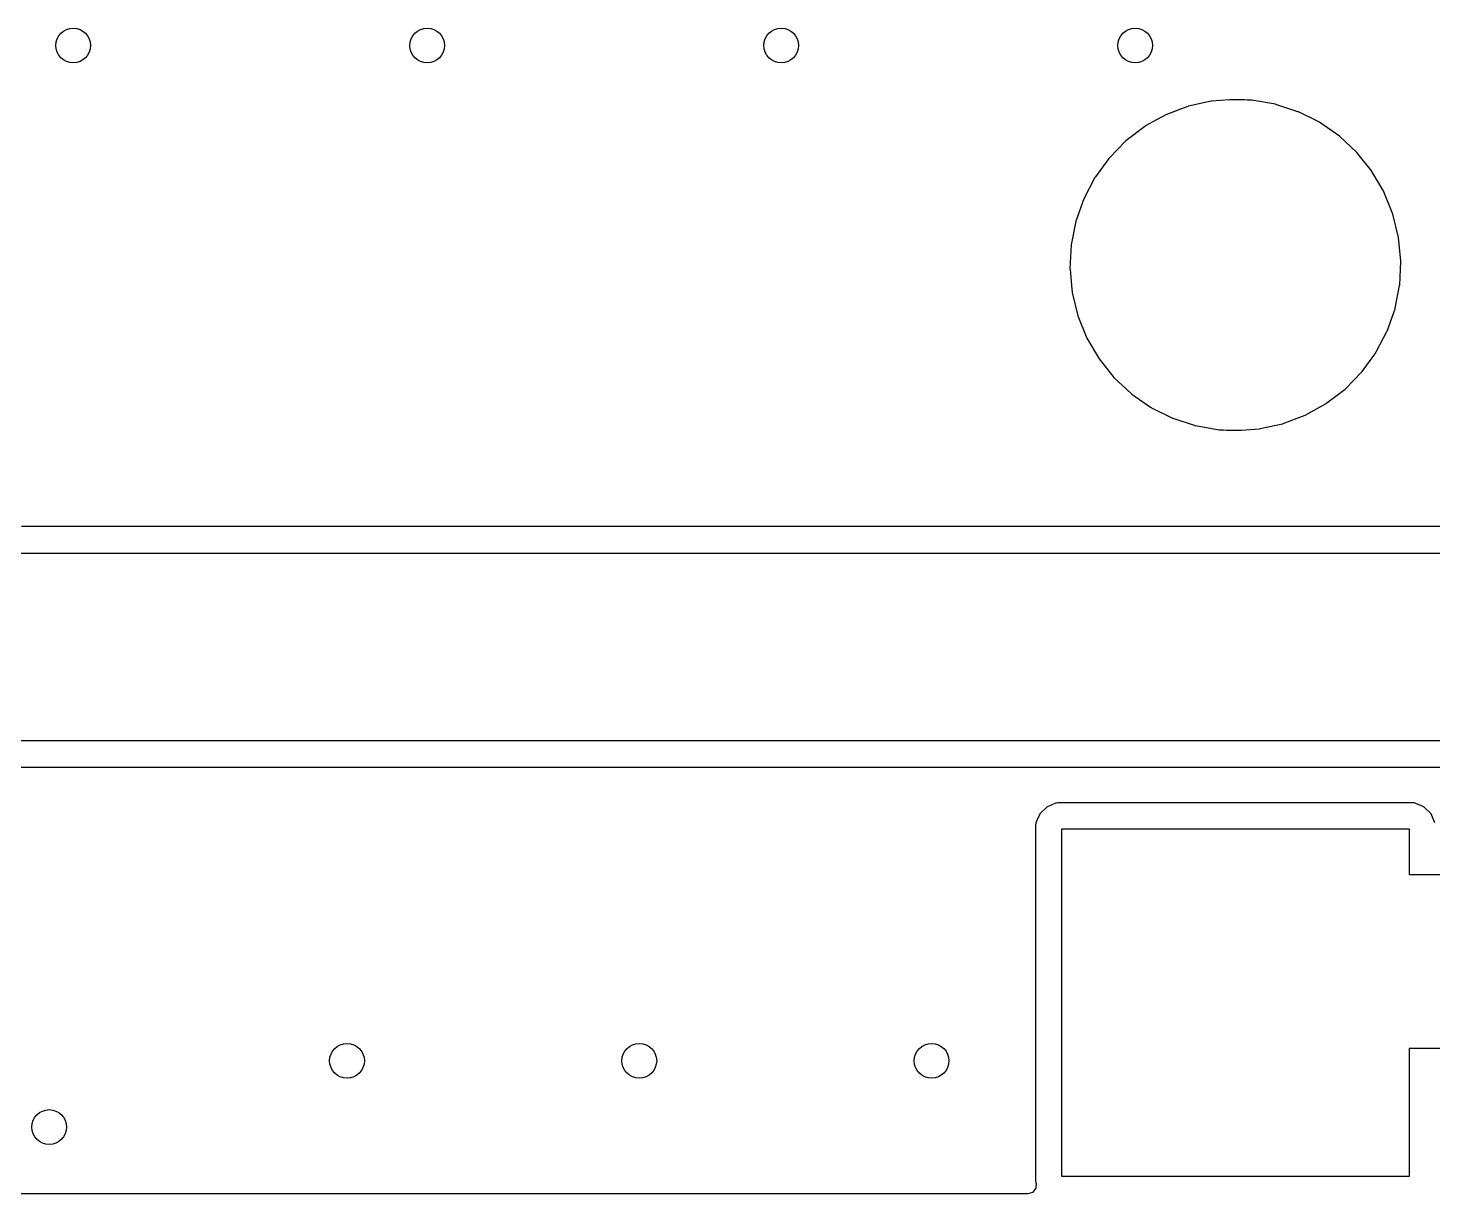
# Model space of a CAD drawing. Extents: x 0.02 to 3.92, y 0.02 to 3.05.
# Drawn here: x 2.22 to 2.857, y 0.02 to 0.548 of the extents above; entities that cross this region are included whole.
import ezdxf

# ---------------------------------------------------------------- set-up
doc = ezdxf.new("R2010")
doc.units = 0
doc.header["$MEASUREMENT"] = 0
doc.layers.add('BLACK', color=7, linetype='CONTINUOUS')

msp = doc.modelspace()

# ---------------------------------------------------------------- linework, layer by layer
at = {"layer": 'BLACK', "linetype": 'CONTINUOUS'}
for p, q in [((2.74205, 0.51084), (2.73613, 0.5086)), ((2.74615, 0.5124), (2.74205, 0.51084)), ((2.74628, 0.51245), (2.74615, 0.5124)), ((2.74615, 0.5124), (2.74615, 0.5124)), ((2.74642, 0.51248), (2.74628, 0.51245)), ((2.75675, 0.51476), (2.74642, 0.51248)), ((2.74642, 0.51248), (2.74642, 0.51248)), ((2.75689, 0.51479), (2.75675, 0.51476)), ((2.75675, 0.51476), (2.75675, 0.51476)), ((2.76496, 0.51537), (2.75689, 0.51479)), ((2.77174, 0.51537), (2.76496, 0.51537)), ((2.77179, 0.51537), (2.77174, 0.51537)), ((2.77318, 0.5153), (2.77179, 0.51537)), ((2.77179, 0.51537), (2.77179, 0.51537)), ((2.77517, 0.5152), (2.77318, 0.5153)), ((2.78587, 0.51335), (2.77517, 0.5152)), ((2.786, 0.5133), (2.78587, 0.51335)), ((2.79605, 0.51001), (2.786, 0.5133)), ((2.786, 0.5133), (2.786, 0.5133)), ((2.79618, 0.50996), (2.79605, 0.51001)), ((2.79605, 0.51001), (2.79605, 0.51001)), ((2.79631, 0.5099), (2.79618, 0.50996)), ((2.80578, 0.50519), (2.79631, 0.5099)), ((2.79631, 0.5099), (2.79631, 0.5099)), ((2.72664, 0.50333), (2.718, 0.49674)), ((2.72699, 0.50353), (2.72664, 0.50333)), ((2.73034, 0.50539), (2.72699, 0.50353)), ((2.73613, 0.5086), (2.73034, 0.50539)), ((2.80591, 0.50513), (2.80578, 0.50519)), ((2.80578, 0.50519), (2.80578, 0.50519)), ((2.81483, 0.49894), (2.80591, 0.50513)), ((2.718, 0.49674), (2.71041, 0.48897)), ((2.82276, 0.49152), (2.81483, 0.49894)), ((2.82954, 0.48305), (2.82276, 0.49152)), ((2.71033, 0.48886), (2.70425, 0.48051)), ((2.71041, 0.48897), (2.71033, 0.48886)), ((2.71033, 0.48886), (2.71033, 0.48886)), ((2.70402, 0.4802), (2.69897, 0.47059)), ((2.70425, 0.48051), (2.70402, 0.4802)), ((2.82962, 0.48292), (2.82954, 0.48305)), ((2.83492, 0.47387), (2.82962, 0.48292)), ((2.83503, 0.47367), (2.83492, 0.47387)), ((2.83911, 0.46361), (2.83503, 0.47367)), ((2.69897, 0.47059), (2.69535, 0.46035)), ((2.69535, 0.46035), (2.69325, 0.44969)), ((2.84169, 0.45306), (2.83911, 0.46361)), ((2.8417, 0.45292), (2.84169, 0.45306)), ((2.84271, 0.44239), (2.8417, 0.45292)), ((2.8417, 0.45292), (2.8417, 0.45292)), ((2.69325, 0.44969), (2.69271, 0.43885)), ((2.84218, 0.43141), (2.84272, 0.44225)), ((2.84272, 0.44225), (2.84271, 0.44239)), ((2.84271, 0.44239), (2.84271, 0.44239)), ((2.69271, 0.43885), (2.69273, 0.43871)), ((2.69273, 0.43871), (2.69344, 0.43127)), ((2.69273, 0.43871), (2.69273, 0.43871)), ((2.69344, 0.43127), (2.69374, 0.42804)), ((2.69374, 0.42804), (2.69633, 0.41749)), ((2.84012, 0.42095), (2.84215, 0.43127)), ((2.84215, 0.43127), (2.84218, 0.43141)), ((2.83646, 0.41052), (2.84008, 0.42075)), ((2.84008, 0.42075), (2.84012, 0.42095)), ((2.69633, 0.41749), (2.7004, 0.40743)), ((2.83158, 0.40123), (2.8364, 0.41039)), ((2.8364, 0.41039), (2.83646, 0.41052)), ((2.7004, 0.40743), (2.70589, 0.39806)), ((2.83141, 0.40091), (2.83158, 0.40123)), ((2.70589, 0.39806), (2.71267, 0.38958)), ((2.82516, 0.39232), (2.83133, 0.40079)), ((2.83133, 0.40079), (2.83141, 0.40091)), ((2.71267, 0.38958), (2.71277, 0.38948)), ((2.71277, 0.38948), (2.72048, 0.38228)), ((2.81743, 0.38436), (2.82502, 0.39213)), ((2.82502, 0.39213), (2.82516, 0.39232)), ((2.72048, 0.38228), (2.7206, 0.38216)), ((2.7206, 0.38216), (2.72072, 0.38209)), ((2.72072, 0.38209), (2.72924, 0.37617)), ((2.80917, 0.37806), (2.81444, 0.38209)), ((2.81444, 0.38209), (2.81743, 0.38436)), ((2.72924, 0.37617), (2.72953, 0.37598)), ((2.72953, 0.37598), (2.72965, 0.37591)), ((2.72965, 0.37591), (2.72965, 0.37591)), ((2.72965, 0.37591), (2.73912, 0.3712)), ((2.7993, 0.3725), (2.8088, 0.37778)), ((2.8088, 0.37778), (2.80917, 0.37806)), ((2.73912, 0.3712), (2.73912, 0.3712)), ((2.73912, 0.3712), (2.73925, 0.37114)), ((2.73925, 0.37114), (2.73938, 0.3711)), ((2.73938, 0.3711), (2.73938, 0.3711)), ((2.73938, 0.3711), (2.74943, 0.3678)), ((2.78928, 0.36871), (2.79571, 0.37114)), ((2.79571, 0.37114), (2.7993, 0.3725)), ((2.74943, 0.3678), (2.74943, 0.3678)), ((2.74943, 0.3678), (2.74957, 0.36776)), ((2.74957, 0.36776), (2.76027, 0.3659)), ((2.76027, 0.3659), (2.76225, 0.3658)), ((2.76225, 0.3658), (2.76365, 0.36573)), ((2.76365, 0.36573), (2.76365, 0.36573)), ((2.76365, 0.36573), (2.7637, 0.36573)), ((2.7637, 0.36573), (2.77048, 0.36573)), ((2.77048, 0.36573), (2.77855, 0.36631)), ((2.77855, 0.36631), (2.77974, 0.36658)), ((2.77974, 0.36658), (2.78901, 0.36862)), ((2.78901, 0.36862), (2.78915, 0.36866)), ((2.78901, 0.36862), (2.78901, 0.36862)), ((2.78915, 0.36866), (2.78928, 0.36871)), ((2.78928, 0.36871), (2.78928, 0.36871)), ((2.90014, 0.32203), (2.21742, 0.32203)), ((2.20693, 0.31), (2.91142, 0.31)), ((3.67286, 0.225), (0.61496, 0.225)), ((0.61496, 0.21297), (3.67286, 0.21297)), ((2.6789, 0.19151), (2.67774, 0.18888)), ((2.67905, 0.19184), (2.6789, 0.19151)), ((2.68216, 0.19496), (2.67905, 0.19184)), ((2.68619, 0.19675), (2.68216, 0.19496)), ((2.68648, 0.19678), (2.68619, 0.19675)), ((2.68657, 0.19679), (2.68648, 0.19678)), ((2.68648, 0.19678), (2.68648, 0.19678)), ((2.68722, 0.19687), (2.68657, 0.19679)), ((2.84821, 0.19687), (2.68722, 0.19687)), ((2.84833, 0.19686), (2.84821, 0.19687)), ((2.84867, 0.19682), (2.84833, 0.19686)), ((2.84833, 0.19686), (2.84833, 0.19686)), ((2.84923, 0.19675), (2.84867, 0.19682)), ((2.84949, 0.19663), (2.84923, 0.19675)), ((2.85211, 0.19548), (2.84949, 0.19663)), ((2.84949, 0.19663), (2.84949, 0.19663)), ((2.85326, 0.19497), (2.85211, 0.19548)), ((2.85638, 0.19186), (2.85326, 0.19497)), ((2.85816, 0.18783), (2.85638, 0.19186)), ((2.67726, 0.18781), (2.67715, 0.1868)), ((2.67715, 0.1868), (2.67715, 0.0258)), ((2.67774, 0.18888), (2.67726, 0.18781)), ((2.68898, 0.02756), (2.68898, 0.18504)), ((2.68898, 0.18504), (2.84646, 0.18504)), ((2.84646, 0.18504), (2.84646, 0.16437)), ((2.84646, 0.16437), (2.98823, 0.16437)), ((2.98823, 0.08563), (2.84646, 0.08563)), ((2.84646, 0.08563), (2.84646, 0.02756)), ((2.67715, 0.0258), (2.67727, 0.02477)), ((2.84646, 0.02756), (2.68898, 0.02756)), ((2.67359, 0.0197), (2.02816, 0.0197)), ((2.67574, 0.02035), (2.67359, 0.0197)), ((2.67724, 0.02223), (2.67574, 0.02035)), ((2.67735, 0.02459), (2.67724, 0.02223)), ((2.67727, 0.02477), (2.67735, 0.02459))]:
    msp.add_line(p, q, dxfattribs=at)
at = {"layer": 'BLACK'}
for centre in [(2.24091, 0.54), (2.40136, 0.54), (2.56182, 0.54), (2.72227, 0.54), (2.365, 0.08), (2.4975, 0.08), (2.63, 0.08), (2.23, 0.05)]:
    msp.add_circle(centre, 0.00787, dxfattribs=at)

doc.saveas('drawing.dxf')
